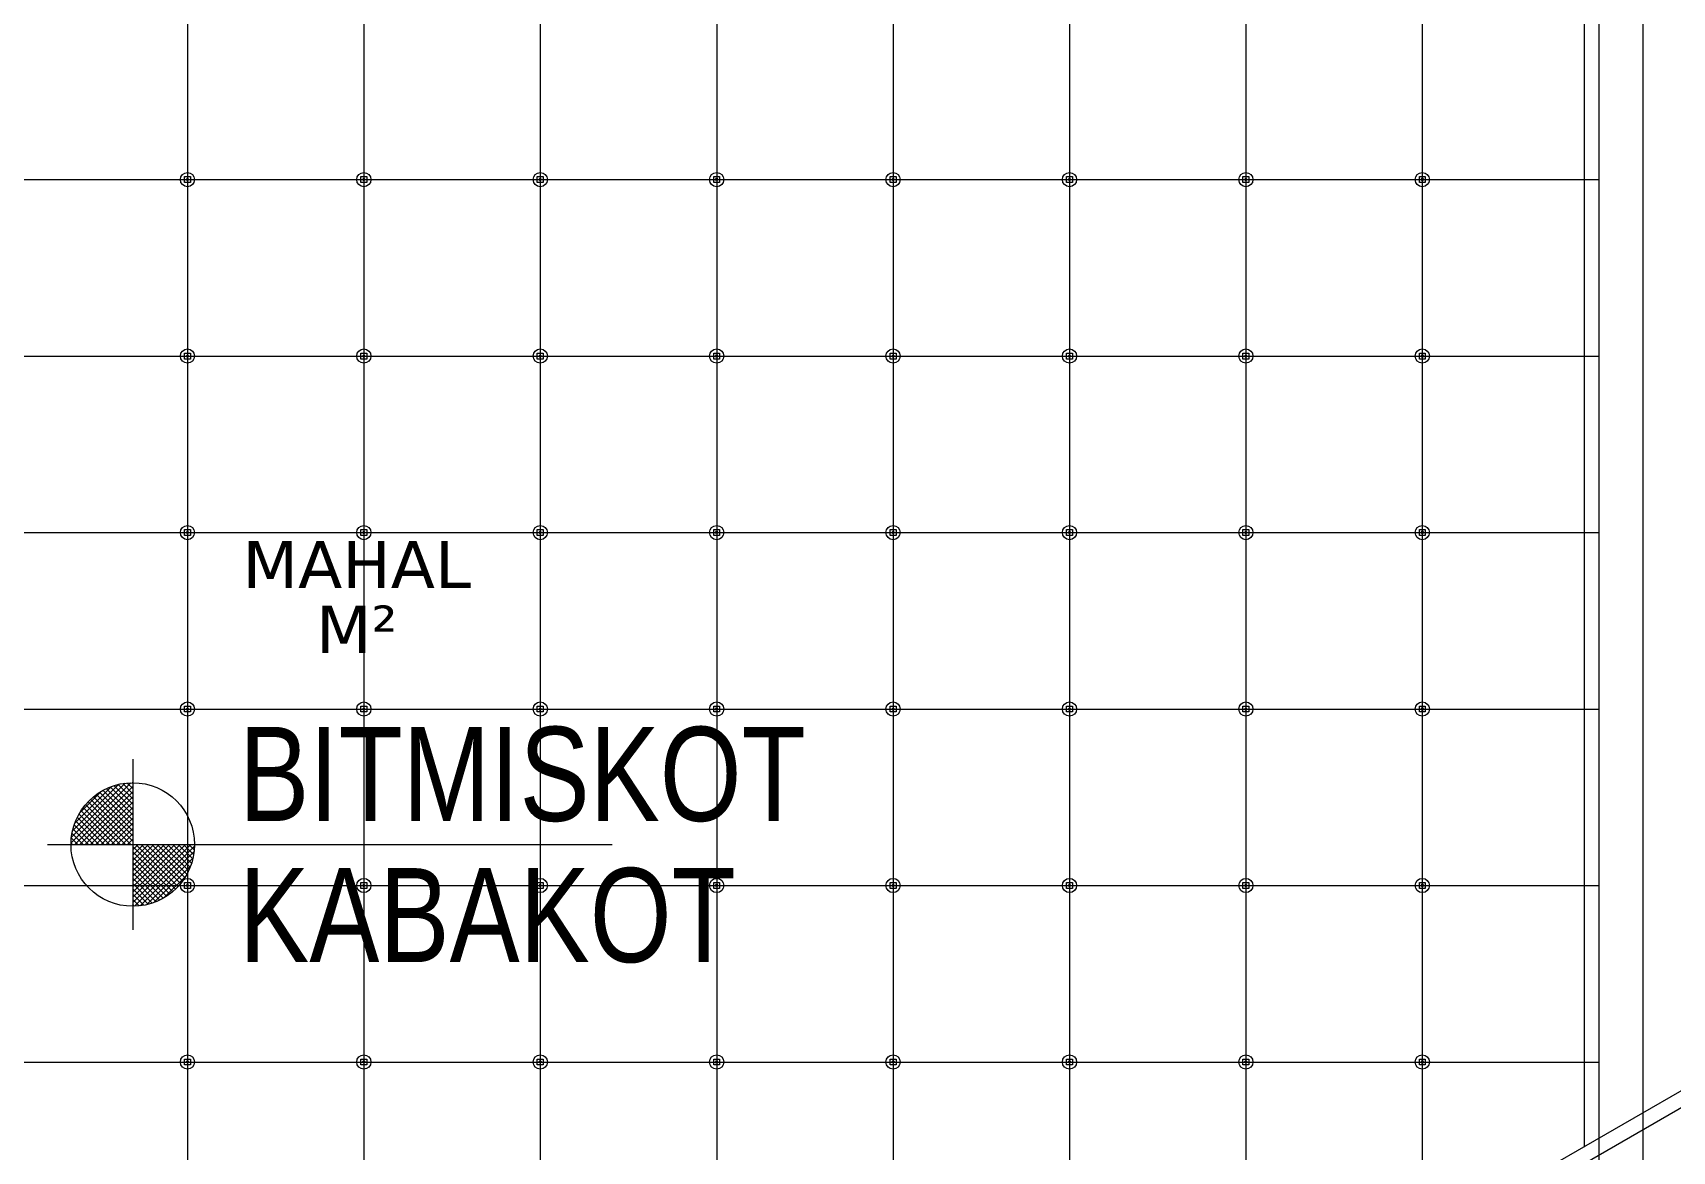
# Model space of a CAD drawing. Header units: millimetres. Extents: x 43168.9 to 43194.6, y -25545.1 to -25543.4.
# Drawn here: x 43173.9794 to 43174.0909, y -25544.2 to -25544.1239 of the extents above; entities that cross this region are included whole.
import ezdxf
from ezdxf.enums import TextEntityAlignment as Align

# ---------------------------------------------------------------- set-up
doc = ezdxf.new("R2010")
doc.units = ezdxf.units.MM
doc.header["$LTSCALE"] = 200
doc.linetypes.add('DASHDOT2', pattern=[0.5, 0.25, -0.125, 0, -0.125])
for name, color, linetype in [('aks_sgh', 5, 'DASHDOT2'), ('gor-3_sgh', 191, 'Continuous'), ('gor-4_sgh', 17, 'Continuous'), ('merdi_sgh', 3, 'Continuous')]:
    doc.layers.add(name, color=color, linetype=linetype)
doc.styles.add('text1', font='VERDANA.TTF')
doc.styles.add('text2', font='arial.ttf')

msp = doc.modelspace()

# ---------------------------------------------------------------- linework, layer by layer
at = {"color": 0}
for p, q in [((43173.98616, -25544.17332), (43173.98616, -25544.18492)), ((43173.98036, -25544.17912), (43174.01876, -25544.17912))]:
    msp.add_line(p, q, dxfattribs=at)
for p, q in [((43173.98197, -25544.179), (43173.98604, -25544.17493)), ((43173.982, -25544.17861), (43173.98565, -25544.17496)), ((43173.98208, -25544.17817), (43173.98522, -25544.17502)), ((43173.98221, -25544.17912), (43173.98616, -25544.17517)), ((43173.98223, -25544.17766), (43173.98471, -25544.17518)), ((43173.98256, -25544.17697), (43173.98401, -25544.17552)), ((43173.98257, -25544.17912), (43173.98616, -25544.17553)), ((43173.98616, -25544.17782), (43173.98392, -25544.17558)), ((43173.98616, -25544.17746), (43173.98414, -25544.17544)), ((43173.98616, -25544.1771), (43173.98438, -25544.17533)), ((43173.98616, -25544.17674), (43173.98463, -25544.17521)), ((43173.98616, -25544.17638), (43173.98489, -25544.17512)), ((43173.98616, -25544.17602), (43173.98517, -25544.17504)), ((43173.98616, -25544.17567), (43173.98548, -25544.17498)), ((43173.98616, -25544.17531), (43173.98579, -25544.17494)), ((43173.98616, -25544.17495), (43173.98613, -25544.17492)), ((43173.9853, -25544.17912), (43173.98279, -25544.17661)), ((43173.98292, -25544.17912), (43173.98616, -25544.17589)), ((43173.98566, -25544.17912), (43173.98296, -25544.17642)), ((43173.98602, -25544.17912), (43173.98312, -25544.17622)), ((43173.98328, -25544.17912), (43173.98616, -25544.17625)), ((43173.98616, -25544.1789), (43173.98331, -25544.17605)), ((43173.98616, -25544.17854), (43173.9835, -25544.17588)), ((43173.98364, -25544.17912), (43173.98616, -25544.1766)), ((43173.98616, -25544.17818), (43173.9837, -25544.17572)), ((43173.9835, -25544.17912), (43173.98217, -25544.17779)), ((43173.98386, -25544.17912), (43173.98228, -25544.17754)), ((43173.98422, -25544.17912), (43173.98239, -25544.17729)), ((43173.98458, -25544.17912), (43173.98251, -25544.17705)), ((43173.98494, -25544.17912), (43173.98265, -25544.17683)), ((43173.984, -25544.17912), (43173.98616, -25544.17696)), ((43173.98436, -25544.17912), (43173.98616, -25544.17732)), ((43173.98472, -25544.17912), (43173.98616, -25544.17768)), ((43173.98207, -25544.17912), (43173.98197, -25544.17902)), ((43173.98243, -25544.17912), (43173.98199, -25544.17868)), ((43173.98279, -25544.17912), (43173.98203, -25544.17837)), ((43173.98315, -25544.17912), (43173.9821, -25544.17808)), ((43173.98508, -25544.17912), (43173.98616, -25544.17804)), ((43173.98544, -25544.17912), (43173.98616, -25544.1784)), ((43173.9858, -25544.17912), (43173.98616, -25544.17876)), ((43173.98616, -25544.17948), (43173.98652, -25544.17912)), ((43173.98616, -25544.17984), (43173.98688, -25544.17912)), ((43173.98616, -25544.1802), (43173.98723, -25544.17912)), ((43173.98616, -25544.18056), (43173.98759, -25544.17912)), ((43173.98616, -25544.18092), (43173.98795, -25544.17912)), ((43173.98616, -25544.18127), (43173.98831, -25544.17912)), ((43173.98616, -25544.18163), (43173.98867, -25544.17912)), ((43173.98616, -25544.18199), (43173.98903, -25544.17912)), ((43173.98616, -25544.18235), (43173.98939, -25544.17912)), ((43173.98616, -25544.18271), (43173.98975, -25544.17912)), ((43173.98616, -25544.18307), (43173.99011, -25544.17912)), ((43173.98906, -25544.18216), (43173.98616, -25544.17926)), ((43173.98886, -25544.18232), (43173.98616, -25544.17962)), ((43173.98866, -25544.18248), (43173.98616, -25544.17998)), ((43173.98628, -25544.18331), (43173.99035, -25544.17924)), ((43173.98923, -25544.18197), (43173.98638, -25544.17912)), ((43173.98667, -25544.18328), (43173.99032, -25544.17962)), ((43173.9894, -25544.18178), (43173.98674, -25544.17912)), ((43173.98955, -25544.18158), (43173.9871, -25544.17912)), ((43173.98711, -25544.18319), (43173.99025, -25544.18005)), ((43173.9897, -25544.18136), (43173.98746, -25544.17912)), ((43173.98984, -25544.18114), (43173.98782, -25544.17912)), ((43173.98995, -25544.18089), (43173.98817, -25544.17912)), ((43173.99006, -25544.18065), (43173.98853, -25544.17912)), ((43173.99016, -25544.18038), (43173.98889, -25544.17912)), ((43173.99024, -25544.1801), (43173.98925, -25544.17912)), ((43173.99029, -25544.1798), (43173.98961, -25544.17912)), ((43173.99034, -25544.17949), (43173.98997, -25544.17912)), ((43173.99036, -25544.17915), (43173.99033, -25544.17912)), ((43173.98845, -25544.18263), (43173.98616, -25544.18034)), ((43173.98823, -25544.18277), (43173.98616, -25544.18069)), ((43173.98799, -25544.18289), (43173.98616, -25544.18105)), ((43173.98762, -25544.18305), (43173.9901, -25544.18057)), ((43173.98774, -25544.18299), (43173.98616, -25544.18141)), ((43173.98749, -25544.1831), (43173.98616, -25544.18177)), ((43173.9872, -25544.18317), (43173.98616, -25544.18213)), ((43173.9883, -25544.18272), (43173.98976, -25544.18127)), ((43173.98691, -25544.18324), (43173.98616, -25544.18249)), ((43173.98659, -25544.18329), (43173.98616, -25544.18285)), ((43173.98626, -25544.18331), (43173.98616, -25544.18321))]:
    msp.add_line(p, q)
msp.add_circle((43173.98616, -25544.17912), 0.0042, dxfattribs=at)
at = {"layer": 'aks_sgh'}
msp.add_line((43174.08888, -25543.74092), (43174.08888, -25544.60992), dxfattribs=at)
at = {"layer": 'gor-3_sgh'}
for p, q in [((43173.98968, -25544.13371), (43173.99008, -25544.13371)), ((43173.98968, -25544.13411), (43173.98968, -25544.13371)), ((43173.99008, -25544.13411), (43173.98968, -25544.13411)), ((43173.99008, -25544.13371), (43173.99008, -25544.13411)), ((43174.00168, -25544.13371), (43174.00208, -25544.13371)), ((43174.00168, -25544.13411), (43174.00168, -25544.13371)), ((43174.00208, -25544.13411), (43174.00168, -25544.13411)), ((43174.00208, -25544.13371), (43174.00208, -25544.13411)), ((43174.01368, -25544.13371), (43174.01408, -25544.13371)), ((43174.01368, -25544.13411), (43174.01368, -25544.13371)), ((43174.01408, -25544.13411), (43174.01368, -25544.13411)), ((43174.01408, -25544.13371), (43174.01408, -25544.13411)), ((43174.02568, -25544.13371), (43174.02608, -25544.13371)), ((43174.02568, -25544.13411), (43174.02568, -25544.13371)), ((43174.02608, -25544.13411), (43174.02568, -25544.13411)), ((43174.02608, -25544.13371), (43174.02608, -25544.13411)), ((43174.03768, -25544.13371), (43174.03808, -25544.13371)), ((43174.03768, -25544.13411), (43174.03768, -25544.13371)), ((43174.03808, -25544.13411), (43174.03768, -25544.13411)), ((43174.03808, -25544.13371), (43174.03808, -25544.13411)), ((43174.04968, -25544.13371), (43174.05008, -25544.13371)), ((43174.04968, -25544.13411), (43174.04968, -25544.13371)), ((43174.05008, -25544.13411), (43174.04968, -25544.13411)), ((43174.05008, -25544.13371), (43174.05008, -25544.13411)), ((43174.06168, -25544.13371), (43174.06208, -25544.13371)), ((43174.06168, -25544.13411), (43174.06168, -25544.13371)), ((43174.06208, -25544.13411), (43174.06168, -25544.13411)), ((43174.06208, -25544.13371), (43174.06208, -25544.13411)), ((43174.07368, -25544.13371), (43174.07408, -25544.13371)), ((43174.07368, -25544.13411), (43174.07368, -25544.13371)), ((43174.07408, -25544.13411), (43174.07368, -25544.13411)), ((43174.07408, -25544.13371), (43174.07408, -25544.13411)), ((43173.98968, -25544.14571), (43173.99008, -25544.14571)), ((43173.98968, -25544.14611), (43173.98968, -25544.14571)), ((43173.99008, -25544.14611), (43173.98968, -25544.14611)), ((43173.99008, -25544.14571), (43173.99008, -25544.14611)), ((43174.00168, -25544.14571), (43174.00208, -25544.14571)), ((43174.00168, -25544.14611), (43174.00168, -25544.14571)), ((43174.00208, -25544.14611), (43174.00168, -25544.14611)), ((43174.00208, -25544.14571), (43174.00208, -25544.14611)), ((43174.01368, -25544.14571), (43174.01408, -25544.14571)), ((43174.01368, -25544.14611), (43174.01368, -25544.14571)), ((43174.01408, -25544.14611), (43174.01368, -25544.14611)), ((43174.01408, -25544.14571), (43174.01408, -25544.14611)), ((43174.02568, -25544.14571), (43174.02608, -25544.14571)), ((43174.02568, -25544.14611), (43174.02568, -25544.14571)), ((43174.02608, -25544.14611), (43174.02568, -25544.14611)), ((43174.02608, -25544.14571), (43174.02608, -25544.14611)), ((43174.03768, -25544.14571), (43174.03808, -25544.14571)), ((43174.03768, -25544.14611), (43174.03768, -25544.14571)), ((43174.03808, -25544.14611), (43174.03768, -25544.14611)), ((43174.03808, -25544.14571), (43174.03808, -25544.14611)), ((43174.04968, -25544.14571), (43174.05008, -25544.14571)), ((43174.04968, -25544.14611), (43174.04968, -25544.14571)), ((43174.05008, -25544.14611), (43174.04968, -25544.14611)), ((43174.05008, -25544.14571), (43174.05008, -25544.14611)), ((43174.06168, -25544.14571), (43174.06208, -25544.14571)), ((43174.06168, -25544.14611), (43174.06168, -25544.14571)), ((43174.06208, -25544.14611), (43174.06168, -25544.14611)), ((43174.06208, -25544.14571), (43174.06208, -25544.14611)), ((43174.07368, -25544.14571), (43174.07408, -25544.14571)), ((43174.07368, -25544.14611), (43174.07368, -25544.14571)), ((43174.07408, -25544.14611), (43174.07368, -25544.14611)), ((43174.07408, -25544.14571), (43174.07408, -25544.14611)), ((43173.98968, -25544.15771), (43173.99008, -25544.15771)), ((43173.98968, -25544.15811), (43173.98968, -25544.15771)), ((43173.99008, -25544.15771), (43173.99008, -25544.15811)), ((43174.00168, -25544.15771), (43174.00208, -25544.15771)), ((43174.00168, -25544.15811), (43174.00168, -25544.15771)), ((43174.00208, -25544.15771), (43174.00208, -25544.15811)), ((43174.01368, -25544.15771), (43174.01408, -25544.15771)), ((43174.01368, -25544.15811), (43174.01368, -25544.15771)), ((43174.01408, -25544.15771), (43174.01408, -25544.15811)), ((43174.02568, -25544.15771), (43174.02608, -25544.15771)), ((43174.02568, -25544.15811), (43174.02568, -25544.15771)), ((43174.02608, -25544.15771), (43174.02608, -25544.15811)), ((43174.03768, -25544.15771), (43174.03808, -25544.15771)), ((43174.03768, -25544.15811), (43174.03768, -25544.15771)), ((43174.03808, -25544.15771), (43174.03808, -25544.15811)), ((43174.04968, -25544.15771), (43174.05008, -25544.15771)), ((43174.04968, -25544.15811), (43174.04968, -25544.15771)), ((43174.05008, -25544.15771), (43174.05008, -25544.15811)), ((43174.06168, -25544.15771), (43174.06208, -25544.15771)), ((43174.06168, -25544.15811), (43174.06168, -25544.15771)), ((43174.06208, -25544.15771), (43174.06208, -25544.15811)), ((43174.07368, -25544.15771), (43174.07408, -25544.15771)), ((43174.07368, -25544.15811), (43174.07368, -25544.15771)), ((43174.07408, -25544.15771), (43174.07408, -25544.15811)), ((43173.99008, -25544.15811), (43173.98968, -25544.15811)), ((43174.00208, -25544.15811), (43174.00168, -25544.15811)), ((43174.01408, -25544.15811), (43174.01368, -25544.15811)), ((43174.02608, -25544.15811), (43174.02568, -25544.15811)), ((43174.03808, -25544.15811), (43174.03768, -25544.15811)), ((43174.05008, -25544.15811), (43174.04968, -25544.15811)), ((43174.06208, -25544.15811), (43174.06168, -25544.15811)), ((43174.07408, -25544.15811), (43174.07368, -25544.15811)), ((43173.98968, -25544.16971), (43173.99008, -25544.16971)), ((43173.98968, -25544.17011), (43173.98968, -25544.16971)), ((43173.99008, -25544.16971), (43173.99008, -25544.17011)), ((43174.00168, -25544.16971), (43174.00208, -25544.16971)), ((43174.00168, -25544.17011), (43174.00168, -25544.16971)), ((43174.00208, -25544.16971), (43174.00208, -25544.17011)), ((43174.01368, -25544.16971), (43174.01408, -25544.16971)), ((43174.01368, -25544.17011), (43174.01368, -25544.16971)), ((43174.01408, -25544.16971), (43174.01408, -25544.17011)), ((43174.02568, -25544.16971), (43174.02608, -25544.16971)), ((43174.02568, -25544.17011), (43174.02568, -25544.16971)), ((43174.02608, -25544.16971), (43174.02608, -25544.17011)), ((43174.03768, -25544.16971), (43174.03808, -25544.16971)), ((43174.03768, -25544.17011), (43174.03768, -25544.16971)), ((43174.03808, -25544.16971), (43174.03808, -25544.17011)), ((43174.04968, -25544.16971), (43174.05008, -25544.16971)), ((43174.04968, -25544.17011), (43174.04968, -25544.16971)), ((43174.05008, -25544.16971), (43174.05008, -25544.17011)), ((43174.06168, -25544.16971), (43174.06208, -25544.16971)), ((43174.06168, -25544.17011), (43174.06168, -25544.16971)), ((43174.06208, -25544.16971), (43174.06208, -25544.17011)), ((43174.07368, -25544.16971), (43174.07408, -25544.16971)), ((43174.07368, -25544.17011), (43174.07368, -25544.16971)), ((43174.07408, -25544.16971), (43174.07408, -25544.17011)), ((43173.99008, -25544.17011), (43173.98968, -25544.17011)), ((43174.00208, -25544.17011), (43174.00168, -25544.17011)), ((43174.01408, -25544.17011), (43174.01368, -25544.17011)), ((43174.02608, -25544.17011), (43174.02568, -25544.17011)), ((43174.03808, -25544.17011), (43174.03768, -25544.17011)), ((43174.05008, -25544.17011), (43174.04968, -25544.17011)), ((43174.06208, -25544.17011), (43174.06168, -25544.17011)), ((43174.07408, -25544.17011), (43174.07368, -25544.17011)), ((43173.98968, -25544.18171), (43173.99008, -25544.18171)), ((43173.98968, -25544.18211), (43173.98968, -25544.18171)), ((43173.99008, -25544.18211), (43173.98968, -25544.18211)), ((43173.99008, -25544.18171), (43173.99008, -25544.18211)), ((43174.00168, -25544.18171), (43174.00208, -25544.18171)), ((43174.00168, -25544.18211), (43174.00168, -25544.18171)), ((43174.00208, -25544.18211), (43174.00168, -25544.18211)), ((43174.00208, -25544.18171), (43174.00208, -25544.18211)), ((43174.01368, -25544.18171), (43174.01408, -25544.18171)), ((43174.01368, -25544.18211), (43174.01368, -25544.18171)), ((43174.01408, -25544.18211), (43174.01368, -25544.18211)), ((43174.01408, -25544.18171), (43174.01408, -25544.18211)), ((43174.02568, -25544.18171), (43174.02608, -25544.18171)), ((43174.02568, -25544.18211), (43174.02568, -25544.18171)), ((43174.02608, -25544.18211), (43174.02568, -25544.18211)), ((43174.02608, -25544.18171), (43174.02608, -25544.18211)), ((43174.03768, -25544.18171), (43174.03808, -25544.18171)), ((43174.03768, -25544.18211), (43174.03768, -25544.18171)), ((43174.03808, -25544.18211), (43174.03768, -25544.18211)), ((43174.03808, -25544.18171), (43174.03808, -25544.18211)), ((43174.04968, -25544.18171), (43174.05008, -25544.18171)), ((43174.04968, -25544.18211), (43174.04968, -25544.18171)), ((43174.05008, -25544.18211), (43174.04968, -25544.18211)), ((43174.05008, -25544.18171), (43174.05008, -25544.18211)), ((43174.06168, -25544.18171), (43174.06208, -25544.18171)), ((43174.06168, -25544.18211), (43174.06168, -25544.18171)), ((43174.06208, -25544.18211), (43174.06168, -25544.18211)), ((43174.06208, -25544.18171), (43174.06208, -25544.18211)), ((43174.07368, -25544.18171), (43174.07408, -25544.18171)), ((43174.07368, -25544.18211), (43174.07368, -25544.18171)), ((43174.07408, -25544.18211), (43174.07368, -25544.18211)), ((43174.07408, -25544.18171), (43174.07408, -25544.18211)), ((43173.98968, -25544.19371), (43173.99008, -25544.19371)), ((43173.98968, -25544.19411), (43173.98968, -25544.19371)), ((43173.99008, -25544.19411), (43173.98968, -25544.19411)), ((43173.99008, -25544.19371), (43173.99008, -25544.19411)), ((43174.00168, -25544.19371), (43174.00208, -25544.19371)), ((43174.00168, -25544.19411), (43174.00168, -25544.19371)), ((43174.00208, -25544.19411), (43174.00168, -25544.19411)), ((43174.00208, -25544.19371), (43174.00208, -25544.19411)), ((43174.01368, -25544.19371), (43174.01408, -25544.19371)), ((43174.01368, -25544.19411), (43174.01368, -25544.19371)), ((43174.01408, -25544.19411), (43174.01368, -25544.19411)), ((43174.01408, -25544.19371), (43174.01408, -25544.19411)), ((43174.02568, -25544.19371), (43174.02608, -25544.19371)), ((43174.02568, -25544.19411), (43174.02568, -25544.19371)), ((43174.02608, -25544.19411), (43174.02568, -25544.19411)), ((43174.02608, -25544.19371), (43174.02608, -25544.19411)), ((43174.03768, -25544.19371), (43174.03808, -25544.19371)), ((43174.03768, -25544.19411), (43174.03768, -25544.19371)), ((43174.03808, -25544.19411), (43174.03768, -25544.19411)), ((43174.03808, -25544.19371), (43174.03808, -25544.19411)), ((43174.04968, -25544.19371), (43174.05008, -25544.19371)), ((43174.04968, -25544.19411), (43174.04968, -25544.19371)), ((43174.05008, -25544.19411), (43174.04968, -25544.19411)), ((43174.05008, -25544.19371), (43174.05008, -25544.19411)), ((43174.06168, -25544.19371), (43174.06208, -25544.19371)), ((43174.06168, -25544.19411), (43174.06168, -25544.19371)), ((43174.06208, -25544.19411), (43174.06168, -25544.19411)), ((43174.06208, -25544.19371), (43174.06208, -25544.19411)), ((43174.07368, -25544.19371), (43174.07408, -25544.19371)), ((43174.07368, -25544.19411), (43174.07368, -25544.19371)), ((43174.07408, -25544.19411), (43174.07368, -25544.19411)), ((43174.07408, -25544.19371), (43174.07408, -25544.19411))]:
    msp.add_line(p, q, dxfattribs=at)
at = {"layer": 'gor-3_sgh', "linetype": 'ByBlock', "lineweight": -2}
for p, q in [((43173.98995, -25544.13398), (43173.98981, -25544.13384)), ((43173.98995, -25544.13384), (43173.98981, -25544.13398)), ((43174.00195, -25544.13398), (43174.00181, -25544.13384)), ((43174.00195, -25544.13384), (43174.00181, -25544.13398)), ((43174.01395, -25544.13398), (43174.01381, -25544.13384)), ((43174.01395, -25544.13384), (43174.01381, -25544.13398)), ((43174.02595, -25544.13398), (43174.02581, -25544.13384)), ((43174.02595, -25544.13384), (43174.02581, -25544.13398)), ((43174.03795, -25544.13398), (43174.03781, -25544.13384)), ((43174.03795, -25544.13384), (43174.03781, -25544.13398)), ((43174.04995, -25544.13398), (43174.04981, -25544.13384)), ((43174.04995, -25544.13384), (43174.04981, -25544.13398)), ((43174.06195, -25544.13398), (43174.06181, -25544.13384)), ((43174.06195, -25544.13384), (43174.06181, -25544.13398)), ((43174.07395, -25544.13398), (43174.07381, -25544.13384)), ((43174.07395, -25544.13384), (43174.07381, -25544.13398)), ((43173.98995, -25544.14598), (43173.98981, -25544.14584)), ((43173.98995, -25544.14584), (43173.98981, -25544.14598)), ((43174.00195, -25544.14598), (43174.00181, -25544.14584)), ((43174.00195, -25544.14584), (43174.00181, -25544.14598)), ((43174.01395, -25544.14598), (43174.01381, -25544.14584)), ((43174.01395, -25544.14584), (43174.01381, -25544.14598)), ((43174.02595, -25544.14598), (43174.02581, -25544.14584)), ((43174.02595, -25544.14584), (43174.02581, -25544.14598)), ((43174.03795, -25544.14598), (43174.03781, -25544.14584)), ((43174.03795, -25544.14584), (43174.03781, -25544.14598)), ((43174.04995, -25544.14598), (43174.04981, -25544.14584)), ((43174.04995, -25544.14584), (43174.04981, -25544.14598)), ((43174.06195, -25544.14598), (43174.06181, -25544.14584)), ((43174.06195, -25544.14584), (43174.06181, -25544.14598)), ((43174.07395, -25544.14598), (43174.07381, -25544.14584)), ((43174.07395, -25544.14584), (43174.07381, -25544.14598)), ((43173.98995, -25544.15798), (43173.98981, -25544.15784)), ((43173.98995, -25544.15784), (43173.98981, -25544.15798)), ((43174.00195, -25544.15798), (43174.00181, -25544.15784)), ((43174.00195, -25544.15784), (43174.00181, -25544.15798)), ((43174.01395, -25544.15798), (43174.01381, -25544.15784)), ((43174.01395, -25544.15784), (43174.01381, -25544.15798)), ((43174.02595, -25544.15798), (43174.02581, -25544.15784)), ((43174.02595, -25544.15784), (43174.02581, -25544.15798)), ((43174.03795, -25544.15798), (43174.03781, -25544.15784)), ((43174.03795, -25544.15784), (43174.03781, -25544.15798)), ((43174.04995, -25544.15798), (43174.04981, -25544.15784)), ((43174.04995, -25544.15784), (43174.04981, -25544.15798)), ((43174.06195, -25544.15798), (43174.06181, -25544.15784)), ((43174.06195, -25544.15784), (43174.06181, -25544.15798)), ((43174.07395, -25544.15798), (43174.07381, -25544.15784)), ((43174.07395, -25544.15784), (43174.07381, -25544.15798)), ((43173.98995, -25544.16998), (43173.98981, -25544.16984)), ((43173.98995, -25544.16984), (43173.98981, -25544.16998)), ((43174.00195, -25544.16998), (43174.00181, -25544.16984)), ((43174.00195, -25544.16984), (43174.00181, -25544.16998)), ((43174.01395, -25544.16998), (43174.01381, -25544.16984)), ((43174.01395, -25544.16984), (43174.01381, -25544.16998)), ((43174.02595, -25544.16998), (43174.02581, -25544.16984)), ((43174.02595, -25544.16984), (43174.02581, -25544.16998)), ((43174.03795, -25544.16998), (43174.03781, -25544.16984)), ((43174.03795, -25544.16984), (43174.03781, -25544.16998)), ((43174.04995, -25544.16998), (43174.04981, -25544.16984)), ((43174.04995, -25544.16984), (43174.04981, -25544.16998)), ((43174.06195, -25544.16998), (43174.06181, -25544.16984)), ((43174.06195, -25544.16984), (43174.06181, -25544.16998)), ((43174.07395, -25544.16998), (43174.07381, -25544.16984)), ((43174.07395, -25544.16984), (43174.07381, -25544.16998)), ((43173.98995, -25544.18198), (43173.98981, -25544.18184)), ((43173.98995, -25544.18184), (43173.98981, -25544.18198)), ((43174.00195, -25544.18198), (43174.00181, -25544.18184)), ((43174.00195, -25544.18184), (43174.00181, -25544.18198)), ((43174.01395, -25544.18198), (43174.01381, -25544.18184)), ((43174.01395, -25544.18184), (43174.01381, -25544.18198)), ((43174.02595, -25544.18198), (43174.02581, -25544.18184)), ((43174.02595, -25544.18184), (43174.02581, -25544.18198)), ((43174.03795, -25544.18198), (43174.03781, -25544.18184)), ((43174.03795, -25544.18184), (43174.03781, -25544.18198)), ((43174.04995, -25544.18198), (43174.04981, -25544.18184)), ((43174.04995, -25544.18184), (43174.04981, -25544.18198)), ((43174.06195, -25544.18198), (43174.06181, -25544.18184)), ((43174.06195, -25544.18184), (43174.06181, -25544.18198)), ((43174.07395, -25544.18198), (43174.07381, -25544.18184)), ((43174.07395, -25544.18184), (43174.07381, -25544.18198)), ((43173.98995, -25544.19398), (43173.98981, -25544.19384)), ((43173.98995, -25544.19384), (43173.98981, -25544.19398)), ((43174.00195, -25544.19398), (43174.00181, -25544.19384)), ((43174.00195, -25544.19384), (43174.00181, -25544.19398)), ((43174.01395, -25544.19398), (43174.01381, -25544.19384)), ((43174.01395, -25544.19384), (43174.01381, -25544.19398)), ((43174.02595, -25544.19398), (43174.02581, -25544.19384)), ((43174.02595, -25544.19384), (43174.02581, -25544.19398)), ((43174.03795, -25544.19398), (43174.03781, -25544.19384)), ((43174.03795, -25544.19384), (43174.03781, -25544.19398)), ((43174.04995, -25544.19398), (43174.04981, -25544.19384)), ((43174.04995, -25544.19384), (43174.04981, -25544.19398)), ((43174.06195, -25544.19398), (43174.06181, -25544.19384)), ((43174.06195, -25544.19384), (43174.06181, -25544.19398)), ((43174.07395, -25544.19398), (43174.07381, -25544.19384)), ((43174.07395, -25544.19384), (43174.07381, -25544.19398))]:
    msp.add_line(p, q, dxfattribs=at)
at = {"layer": 'gor-3_sgh'}
for centre in [(43173.98988, -25544.13391), (43174.00188, -25544.13391), (43174.01388, -25544.13391), (43174.02588, -25544.13391), (43174.03788, -25544.13391), (43174.04988, -25544.13391), (43174.06188, -25544.13391), (43174.07388, -25544.13391), (43173.98988, -25544.14591), (43174.00188, -25544.14591), (43174.01388, -25544.14591), (43174.02588, -25544.14591), (43174.03788, -25544.14591), (43174.04988, -25544.14591), (43174.06188, -25544.14591), (43174.07388, -25544.14591), (43173.98988, -25544.15791), (43174.00188, -25544.15791), (43174.01388, -25544.15791), (43174.02588, -25544.15791), (43174.03788, -25544.15791), (43174.04988, -25544.15791), (43174.06188, -25544.15791), (43174.07388, -25544.15791), (43173.98988, -25544.16991), (43174.00188, -25544.16991), (43174.01388, -25544.16991), (43174.02588, -25544.16991), (43174.03788, -25544.16991), (43174.04988, -25544.16991), (43174.06188, -25544.16991), (43174.07388, -25544.16991), (43173.98988, -25544.18191), (43174.00188, -25544.18191), (43174.01388, -25544.18191), (43174.02588, -25544.18191), (43174.03788, -25544.18191), (43174.04988, -25544.18191), (43174.06188, -25544.18191), (43174.07388, -25544.18191), (43173.98988, -25544.19391), (43174.00188, -25544.19391), (43174.01388, -25544.19391), (43174.02588, -25544.19391), (43174.03788, -25544.19391), (43174.04988, -25544.19391), (43174.06188, -25544.19391), (43174.07388, -25544.19391)]:
    msp.add_circle(centre, 0.000483, dxfattribs=at)
at = {"layer": 'gor-4_sgh'}
for p, q in [((43173.98988, -25543.84292), (43173.98988, -25544.46492)), ((43174.00188, -25543.84292), (43174.00188, -25544.46492)), ((43174.01388, -25543.84292), (43174.01388, -25544.46492)), ((43174.02588, -25543.84292), (43174.02588, -25544.46492)), ((43174.03788, -25543.84292), (43174.03788, -25544.46492)), ((43174.04988, -25543.84292), (43174.04988, -25544.46492)), ((43174.06188, -25543.84292), (43174.06188, -25544.46492)), ((43174.07388, -25543.84292), (43174.07388, -25544.46492)), ((43174.08588, -25543.84992), (43174.08588, -25544.27792)), ((43173.90888, -25544.13391), (43174.08588, -25544.13391)), ((43173.90888, -25544.14591), (43174.08588, -25544.14591)), ((43173.90888, -25544.15791), (43174.08588, -25544.15791)), ((43173.90888, -25544.16991), (43174.08588, -25544.16991)), ((43173.90888, -25544.18191), (43174.08588, -25544.18191)), ((43173.90888, -25544.19391), (43174.08588, -25544.19391))]:
    msp.add_line(p, q, dxfattribs=at)
at = {"layer": 'merdi_sgh'}
for p, q in [((43174.08488, -25544.12192), (43174.08488, -25544.19969)), ((43174.08588, -25544.12192), (43174.08588, -25544.19911)), ((43174.14881, -25544.16277), (43174.08056, -25544.20218)), ((43174.14931, -25544.16364), (43174.08106, -25544.20304))]:
    msp.add_line(p, q, dxfattribs=at)

# ---------------------------------------------------------------- texts
at = {"color": 7, "style": 'text1'}
for tag, text, p in [('MAHAL', '', (43174.00139, -25544.16008)), ('M²', 'm²', (43174.00139, -25544.16446))]:
    msp.add_attdef(tag, text=text, height=0.0032, dxfattribs=at).set_placement(p, align=Align.MIDDLE)
at = {"color": 0, "style": 'text2', "width": 0.8}
for tag, p, s in [('BITMISKOT', (43173.9934, -25544.17752), '+0,10'), ('KABAKOT', (43173.9934, -25544.18712), '±0,00')]:
    msp.add_attdef(tag, p, s, height=0.0064, dxfattribs=at)

doc.saveas('drawing.dxf')
